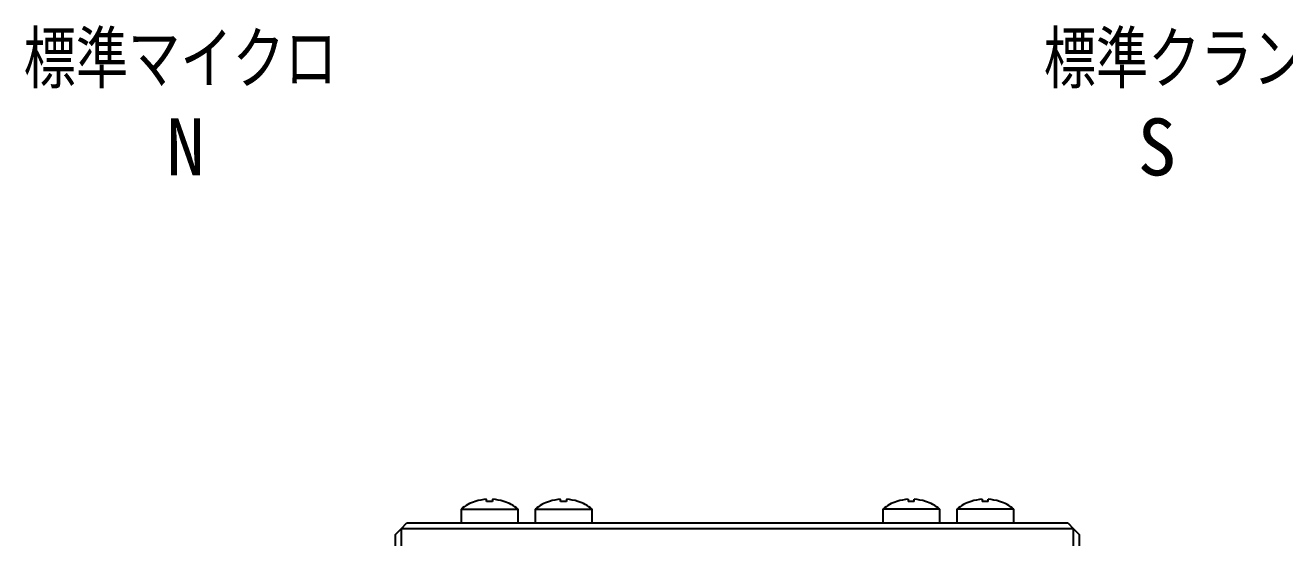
# Model space of a CAD drawing. Extents: x 81 to 428, y 71 to 335.
# Drawn here: x 261.2 to 371.7, y 290.3 to 335.3 of the extents above; entities that cross this region are included whole.
import ezdxf

# ---------------------------------------------------------------- set-up
doc = ezdxf.new("R2010")
doc.units = 0
doc.layers.get('0').update_dxf_attribs({"linetype": 'CONTINUOUS'})
doc.styles.add('ｽﾀｲﾙ1', font='txt.shx', dxfattribs={"bigfont": 'bigfont.shx'})

msp = doc.modelspace()

# ---------------------------------------------------------------- linework, layer by layer
at = {"color": 7, "linetype": 'CONTINUOUS'}
for p, q in [((300.68, 293.53), (300.68, 293.54)), ((301.67, 293.53), (301.67, 293.72)), ((302.19, 293.72), (302.19, 293.53)), ((303.18, 293.54), (303.18, 293.53)), ((307.18, 293.53), (307.18, 293.54)), ((307.18, 293.53), (307.18, 293.54)), ((308.17, 293.53), (308.17, 293.72)), ((308.69, 293.72), (308.69, 293.53)), ((309.68, 293.54), (309.68, 293.53)), ((309.68, 293.54), (309.68, 293.53)), ((337.68, 293.54), (337.68, 293.53)), ((337.68, 293.54), (337.68, 293.53)), ((338.67, 293.72), (338.67, 293.53)), ((339.19, 293.53), (339.19, 293.72)), ((340.18, 293.53), (340.18, 293.54)), ((340.18, 293.53), (340.18, 293.54)), ((344.18, 293.54), (344.18, 293.53)), ((345.17, 293.72), (345.17, 293.53)), ((345.69, 293.53), (345.69, 293.72)), ((346.68, 293.53), (346.68, 293.54)), ((299.43, 292.86), (304.43, 292.86)), ((299.43, 292.86), (299.43, 291.64)), ((304.43, 291.64), (304.43, 292.86)), ((305.93, 292.86), (305.93, 291.64)), ((305.93, 292.86), (308.43, 292.86)), ((308.43, 292.86), (310.93, 292.86)), ((310.93, 291.64), (310.93, 292.86)), ((338.93, 292.86), (336.43, 292.86)), ((336.43, 292.86), (336.43, 291.64)), ((341.43, 292.86), (338.93, 292.86)), ((341.43, 291.64), (341.43, 292.86)), ((347.93, 292.86), (342.93, 292.86)), ((342.93, 292.86), (342.93, 291.64)), ((347.93, 291.64), (347.93, 292.86)), ((293.68, 290.64), (294.18, 291.14)), ((294.18, 291.14), (294.68, 291.64)), ((294.18, 291.14), (294.18, 232.14)), ((353.18, 291.14), (294.18, 291.14)), ((294.68, 291.64), (300.91, 291.64)), ((300.91, 291.64), (302.96, 291.64)), ((302.96, 291.64), (307.41, 291.64)), ((307.41, 291.64), (309.46, 291.64)), ((309.46, 291.64), (337.91, 291.64)), ((337.91, 291.64), (339.96, 291.64)), ((339.96, 291.64), (344.41, 291.64)), ((344.41, 291.64), (346.46, 291.64)), ((346.46, 291.64), (352.68, 291.64)), ((352.68, 291.64), (353.18, 291.14)), ((353.18, 232.14), (353.18, 291.14)), ((353.18, 291.14), (353.68, 290.64)), ((293.68, 232.64), (293.68, 290.64)), ((353.68, 290.64), (353.68, 232.64))]:
    msp.add_line(p, q, dxfattribs=at)
for points in [[(302.19, 293.53, 0), (302.19, 293.53, 0), (302.18, 293.53, 0), (302.18, 293.53, 0), (302.18, 293.53, 0), (302.17, 293.53, 0), (302.17, 293.53, 0), (302.16, 293.53, 0), (302.16, 293.53, 0), (302.15, 293.53, 0), (302.15, 293.53, 0), (302.15, 293.53, 0), (302.14, 293.53, 0), (302.14, 293.53, 0), (302.13, 293.53, 0), (302.13, 293.53, 0), (302.13, 293.53, 0), (302.12, 293.53, 0), (302.12, 293.53, 0), (302.12, 293.53, 0), (302.11, 293.53, 0), (302.11, 293.53, 0), (302.1, 293.53, 0), (302.1, 293.53, 0), (302.09, 293.53, 0), (302.09, 293.53, 0), (302.09, 293.54, 0), (302.08, 293.54, 0), (302.08, 293.54, 0), (302.07, 293.54, 0), (302.07, 293.54, 0), (302.07, 293.54, 0), (302.06, 293.54, 0), (302.06, 293.54, 0), (302.05, 293.54, 0), (302.05, 293.54, 0), (302.05, 293.54, 0), (302.04, 293.54, 0), (302.04, 293.54, 0), (302.03, 293.54, 0), (302.03, 293.54, 0), (302.02, 293.54, 0), (302.02, 293.54, 0), (302.02, 293.54, 0), (302.01, 293.54, 0), (302.01, 293.54, 0), (302, 293.54, 0), (302, 293.54, 0), (302, 293.54, 0), (301.99, 293.54, 0), (301.99, 293.54, 0), (301.99, 293.54, 0), (301.98, 293.54, 0), (301.98, 293.54, 0), (301.97, 293.54, 0), (301.97, 293.54, 0), (301.96, 293.54, 0), (301.96, 293.54, 0), (301.96, 293.54, 0), (301.95, 293.54, 0), (301.95, 293.54, 0), (301.94, 293.54, 0), (301.94, 293.54, 0), (301.94, 293.54, 0), (301.93, 293.54, 0), (301.93, 293.54, 0), (301.92, 293.54, 0), (301.92, 293.54, 0), (301.92, 293.54, 0), (301.91, 293.54, 0), (301.91, 293.54, 0), (301.9, 293.54, 0), (301.9, 293.54, 0), (301.89, 293.54, 0), (301.89, 293.54, 0), (301.89, 293.54, 0), (301.88, 293.54, 0), (301.88, 293.54, 0), (301.88, 293.54, 0), (301.87, 293.54, 0), (301.87, 293.54, 0), (301.86, 293.54, 0), (301.86, 293.54, 0), (301.86, 293.54, 0), (301.85, 293.54, 0), (301.85, 293.54, 0), (301.84, 293.54, 0), (301.84, 293.54, 0), (301.83, 293.54, 0), (301.83, 293.54, 0), (301.83, 293.54, 0), (301.82, 293.54, 0), (301.82, 293.54, 0), (301.81, 293.54, 0), (301.81, 293.54, 0), (301.81, 293.54, 0), (301.8, 293.54, 0), (301.8, 293.54, 0), (301.79, 293.54, 0), (301.79, 293.54, 0), (301.79, 293.54, 0), (301.78, 293.54, 0), (301.78, 293.54, 0), (301.77, 293.53, 0), (301.77, 293.53, 0), (301.76, 293.53, 0), (301.76, 293.53, 0), (301.76, 293.53, 0), (301.75, 293.53, 0), (301.75, 293.53, 0), (301.75, 293.53, 0), (301.74, 293.53, 0), (301.74, 293.53, 0), (301.73, 293.53, 0), (301.73, 293.53, 0), (301.73, 293.53, 0), (301.72, 293.53, 0), (301.72, 293.53, 0), (301.71, 293.53, 0), (301.71, 293.53, 0), (301.7, 293.53, 0), (301.7, 293.53, 0), (301.7, 293.53, 0), (301.69, 293.53, 0), (301.69, 293.53, 0), (301.68, 293.53, 0), (301.68, 293.53, 0), (301.68, 293.53, 0), (301.67, 293.53, 0)], [(308.69, 293.53, 0), (308.69, 293.53, 0), (308.68, 293.53, 0), (308.68, 293.53, 0), (308.68, 293.53, 0), (308.67, 293.53, 0), (308.67, 293.53, 0), (308.66, 293.53, 0), (308.66, 293.53, 0), (308.65, 293.53, 0), (308.65, 293.53, 0), (308.65, 293.53, 0), (308.64, 293.53, 0), (308.64, 293.53, 0), (308.63, 293.53, 0), (308.63, 293.53, 0), (308.63, 293.53, 0), (308.62, 293.53, 0), (308.62, 293.53, 0), (308.61, 293.53, 0), (308.61, 293.53, 0), (308.61, 293.53, 0), (308.6, 293.53, 0), (308.6, 293.53, 0), (308.59, 293.53, 0), (308.59, 293.53, 0), (308.59, 293.54, 0), (308.58, 293.54, 0), (308.58, 293.54, 0), (308.57, 293.54, 0), (308.57, 293.54, 0), (308.57, 293.54, 0), (308.56, 293.54, 0), (308.56, 293.54, 0), (308.55, 293.54, 0), (308.55, 293.54, 0), (308.55, 293.54, 0), (308.54, 293.54, 0), (308.54, 293.54, 0), (308.53, 293.54, 0), (308.53, 293.54, 0), (308.52, 293.54, 0), (308.52, 293.54, 0), (308.52, 293.54, 0), (308.51, 293.54, 0), (308.51, 293.54, 0), (308.5, 293.54, 0), (308.5, 293.54, 0), (308.5, 293.54, 0), (308.49, 293.54, 0), (308.49, 293.54, 0), (308.49, 293.54, 0), (308.48, 293.54, 0), (308.48, 293.54, 0), (308.47, 293.54, 0), (308.47, 293.54, 0), (308.46, 293.54, 0), (308.46, 293.54, 0), (308.46, 293.54, 0), (308.45, 293.54, 0), (308.45, 293.54, 0), (308.44, 293.54, 0), (308.44, 293.54, 0), (308.44, 293.54, 0), (308.43, 293.54, 0), (308.43, 293.54, 0), (308.42, 293.54, 0), (308.42, 293.54, 0), (308.42, 293.54, 0), (308.41, 293.54, 0), (308.41, 293.54, 0), (308.4, 293.54, 0), (308.4, 293.54, 0), (308.39, 293.54, 0), (308.39, 293.54, 0), (308.39, 293.54, 0), (308.38, 293.54, 0), (308.38, 293.54, 0), (308.38, 293.54, 0), (308.37, 293.54, 0), (308.37, 293.54, 0), (308.36, 293.54, 0), (308.36, 293.54, 0), (308.36, 293.54, 0), (308.35, 293.54, 0), (308.35, 293.54, 0), (308.34, 293.54, 0), (308.34, 293.54, 0), (308.33, 293.54, 0), (308.33, 293.54, 0), (308.33, 293.54, 0), (308.32, 293.54, 0), (308.32, 293.54, 0), (308.31, 293.54, 0), (308.31, 293.54, 0), (308.31, 293.54, 0), (308.3, 293.54, 0), (308.3, 293.54, 0), (308.29, 293.54, 0), (308.29, 293.54, 0), (308.29, 293.54, 0), (308.28, 293.54, 0), (308.28, 293.54, 0), (308.27, 293.53, 0), (308.27, 293.53, 0), (308.26, 293.53, 0), (308.26, 293.53, 0), (308.26, 293.53, 0), (308.25, 293.53, 0), (308.25, 293.53, 0), (308.25, 293.53, 0), (308.24, 293.53, 0), (308.24, 293.53, 0), (308.23, 293.53, 0), (308.23, 293.53, 0), (308.23, 293.53, 0), (308.22, 293.53, 0), (308.22, 293.53, 0), (308.21, 293.53, 0), (308.21, 293.53, 0), (308.2, 293.53, 0), (308.2, 293.53, 0), (308.2, 293.53, 0), (308.19, 293.53, 0), (308.19, 293.53, 0), (308.18, 293.53, 0), (308.18, 293.53, 0), (308.18, 293.53, 0), (308.17, 293.53, 0)], [(339.19, 293.53, 0), (339.19, 293.53, 0), (339.18, 293.53, 0), (339.18, 293.53, 0), (339.18, 293.53, 0), (339.17, 293.53, 0), (339.17, 293.53, 0), (339.16, 293.53, 0), (339.16, 293.53, 0), (339.15, 293.53, 0), (339.15, 293.53, 0), (339.15, 293.53, 0), (339.14, 293.53, 0), (339.14, 293.53, 0), (339.13, 293.53, 0), (339.13, 293.53, 0), (339.13, 293.53, 0), (339.12, 293.53, 0), (339.12, 293.53, 0), (339.12, 293.53, 0), (339.11, 293.53, 0), (339.11, 293.53, 0), (339.1, 293.53, 0), (339.1, 293.53, 0), (339.09, 293.53, 0), (339.09, 293.53, 0), (339.09, 293.54, 0), (339.08, 293.54, 0), (339.08, 293.54, 0), (339.07, 293.54, 0), (339.07, 293.54, 0), (339.07, 293.54, 0), (339.06, 293.54, 0), (339.06, 293.54, 0), (339.05, 293.54, 0), (339.05, 293.54, 0), (339.05, 293.54, 0), (339.04, 293.54, 0), (339.04, 293.54, 0), (339.03, 293.54, 0), (339.03, 293.54, 0), (339.02, 293.54, 0), (339.02, 293.54, 0), (339.02, 293.54, 0), (339.01, 293.54, 0), (339.01, 293.54, 0), (339, 293.54, 0), (339, 293.54, 0), (339, 293.54, 0), (338.99, 293.54, 0), (338.99, 293.54, 0), (338.99, 293.54, 0), (338.98, 293.54, 0), (338.98, 293.54, 0), (338.97, 293.54, 0), (338.97, 293.54, 0), (338.96, 293.54, 0), (338.96, 293.54, 0), (338.96, 293.54, 0), (338.95, 293.54, 0), (338.95, 293.54, 0), (338.94, 293.54, 0), (338.94, 293.54, 0), (338.94, 293.54, 0), (338.93, 293.54, 0), (338.93, 293.54, 0), (338.92, 293.54, 0), (338.92, 293.54, 0), (338.92, 293.54, 0), (338.91, 293.54, 0), (338.91, 293.54, 0), (338.9, 293.54, 0), (338.9, 293.54, 0), (338.89, 293.54, 0), (338.89, 293.54, 0), (338.89, 293.54, 0), (338.88, 293.54, 0), (338.88, 293.54, 0), (338.87, 293.54, 0), (338.87, 293.54, 0), (338.87, 293.54, 0), (338.86, 293.54, 0), (338.86, 293.54, 0), (338.86, 293.54, 0), (338.85, 293.54, 0), (338.85, 293.54, 0), (338.84, 293.54, 0), (338.84, 293.54, 0), (338.83, 293.54, 0), (338.83, 293.54, 0), (338.83, 293.54, 0), (338.82, 293.54, 0), (338.82, 293.54, 0), (338.81, 293.54, 0), (338.81, 293.54, 0), (338.81, 293.54, 0), (338.8, 293.54, 0), (338.8, 293.54, 0), (338.79, 293.54, 0), (338.79, 293.54, 0), (338.79, 293.54, 0), (338.78, 293.54, 0), (338.78, 293.54, 0), (338.77, 293.53, 0), (338.77, 293.53, 0), (338.76, 293.53, 0), (338.76, 293.53, 0), (338.76, 293.53, 0), (338.75, 293.53, 0), (338.75, 293.53, 0), (338.75, 293.53, 0), (338.74, 293.53, 0), (338.74, 293.53, 0), (338.73, 293.53, 0), (338.73, 293.53, 0), (338.73, 293.53, 0), (338.72, 293.53, 0), (338.72, 293.53, 0), (338.71, 293.53, 0), (338.71, 293.53, 0), (338.7, 293.53, 0), (338.7, 293.53, 0), (338.7, 293.53, 0), (338.69, 293.53, 0), (338.69, 293.53, 0), (338.68, 293.53, 0), (338.68, 293.53, 0), (338.68, 293.53, 0), (338.67, 293.53, 0)], [(345.69, 293.53, 0), (345.69, 293.53, 0), (345.68, 293.53, 0), (345.68, 293.53, 0), (345.68, 293.53, 0), (345.67, 293.53, 0), (345.67, 293.53, 0), (345.66, 293.53, 0), (345.66, 293.53, 0), (345.65, 293.53, 0), (345.65, 293.53, 0), (345.65, 293.53, 0), (345.64, 293.53, 0), (345.64, 293.53, 0), (345.63, 293.53, 0), (345.63, 293.53, 0), (345.63, 293.53, 0), (345.62, 293.53, 0), (345.62, 293.53, 0), (345.62, 293.53, 0), (345.61, 293.53, 0), (345.61, 293.53, 0), (345.6, 293.53, 0), (345.6, 293.53, 0), (345.59, 293.53, 0), (345.59, 293.53, 0), (345.59, 293.54, 0), (345.58, 293.54, 0), (345.58, 293.54, 0), (345.57, 293.54, 0), (345.57, 293.54, 0), (345.57, 293.54, 0), (345.56, 293.54, 0), (345.56, 293.54, 0), (345.55, 293.54, 0), (345.55, 293.54, 0), (345.55, 293.54, 0), (345.54, 293.54, 0), (345.54, 293.54, 0), (345.53, 293.54, 0), (345.53, 293.54, 0), (345.52, 293.54, 0), (345.52, 293.54, 0), (345.52, 293.54, 0), (345.51, 293.54, 0), (345.51, 293.54, 0), (345.5, 293.54, 0), (345.5, 293.54, 0), (345.5, 293.54, 0), (345.49, 293.54, 0), (345.49, 293.54, 0), (345.49, 293.54, 0), (345.48, 293.54, 0), (345.48, 293.54, 0), (345.47, 293.54, 0), (345.47, 293.54, 0), (345.46, 293.54, 0), (345.46, 293.54, 0), (345.46, 293.54, 0), (345.45, 293.54, 0), (345.45, 293.54, 0), (345.44, 293.54, 0), (345.44, 293.54, 0), (345.44, 293.54, 0), (345.43, 293.54, 0), (345.43, 293.54, 0), (345.42, 293.54, 0), (345.42, 293.54, 0), (345.42, 293.54, 0), (345.41, 293.54, 0), (345.41, 293.54, 0), (345.4, 293.54, 0), (345.4, 293.54, 0), (345.39, 293.54, 0), (345.39, 293.54, 0), (345.39, 293.54, 0), (345.38, 293.54, 0), (345.38, 293.54, 0), (345.37, 293.54, 0), (345.37, 293.54, 0), (345.37, 293.54, 0), (345.36, 293.54, 0), (345.36, 293.54, 0), (345.36, 293.54, 0), (345.35, 293.54, 0), (345.35, 293.54, 0), (345.34, 293.54, 0), (345.34, 293.54, 0), (345.33, 293.54, 0), (345.33, 293.54, 0), (345.33, 293.54, 0), (345.32, 293.54, 0), (345.32, 293.54, 0), (345.31, 293.54, 0), (345.31, 293.54, 0), (345.31, 293.54, 0), (345.3, 293.54, 0), (345.3, 293.54, 0), (345.29, 293.54, 0), (345.29, 293.54, 0), (345.29, 293.54, 0), (345.28, 293.54, 0), (345.28, 293.54, 0), (345.27, 293.53, 0), (345.27, 293.53, 0), (345.26, 293.53, 0), (345.26, 293.53, 0), (345.26, 293.53, 0), (345.25, 293.53, 0), (345.25, 293.53, 0), (345.25, 293.53, 0), (345.24, 293.53, 0), (345.24, 293.53, 0), (345.23, 293.53, 0), (345.23, 293.53, 0), (345.23, 293.53, 0), (345.22, 293.53, 0), (345.22, 293.53, 0), (345.21, 293.53, 0), (345.21, 293.53, 0), (345.2, 293.53, 0), (345.2, 293.53, 0), (345.2, 293.53, 0), (345.19, 293.53, 0), (345.19, 293.53, 0), (345.18, 293.53, 0), (345.18, 293.53, 0), (345.18, 293.53, 0), (345.17, 293.53, 0)]]:
    msp.add_polyline3d(points, dxfattribs=at)
for centre, radius, start, end in [((301.93, 289.74), 4, 108.2398, 128.6822), ((301.93, 289.74), 3.99, 93.7348, 108.2232), ((301.93, 289.74), 3.99, 71.7768, 86.2652), ((301.93, 289.74), 4, 51.3178, 71.7602), ((308.43, 289.74), 4, 108.2398, 128.6822), ((308.43, 289.74), 3.99, 93.7348, 108.2232), ((308.43, 289.74), 3.99, 71.7768, 86.2652), ((308.43, 289.74), 4, 51.3178, 71.7602), ((338.93, 289.74), 4, 108.2398, 128.6822), ((338.93, 289.74), 3.99, 93.7348, 108.2232), ((338.93, 289.74), 3.99, 71.7768, 86.2652), ((338.93, 289.74), 4, 51.3178, 71.7602), ((345.43, 289.74), 4, 108.2398, 128.6822), ((345.43, 289.74), 3.99, 93.7348, 108.2232), ((345.43, 289.74), 3.99, 71.7768, 86.2652), ((345.43, 289.74), 4, 51.3178, 71.7602)]:
    msp.add_arc(centre, radius, start, end, dxfattribs=at)

# ---------------------------------------------------------------- texts
at = {"color": 7, "linetype": 'CONTINUOUS', "style": 'ｽﾀｲﾙ1', "width": 0.833333}
for s, p in [('標準マイクロ', (261.05, 329.8)), ('標準クランプ', (350.56, 329.8))]:
    msp.add_text(s, height=5, dxfattribs=at).set_placement(p)
at = {"color": 7, "linetype": 'CONTINUOUS'}
for s, p in [('N', (273.55, 322.16)), ('S', (358.79, 322.16))]:
    msp.add_text(s, height=5, dxfattribs=at).set_placement(p)

doc.saveas('drawing.dxf')
